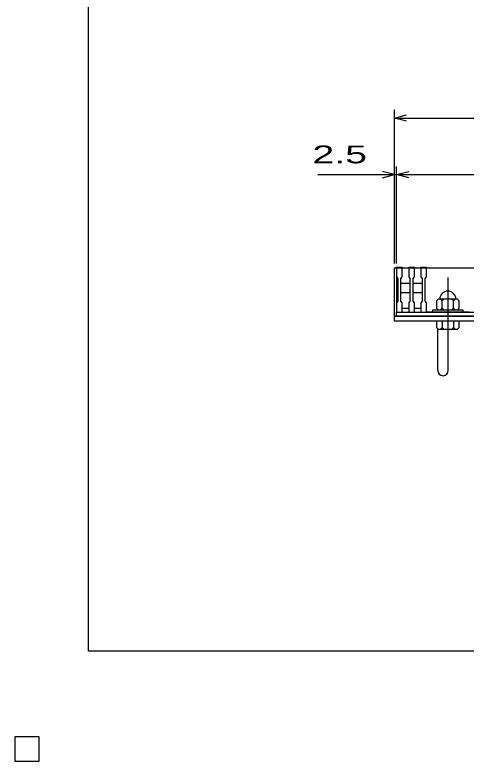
# Model space of a CAD drawing. Units: millimetres, scale not verified. Extents: x -1820 to 1731, y -1282 to 1054.
# Drawn here: x -1820 to -1262, y -1282 to -360 of the extents above; entities that cross this region are included whole.
import ezdxf
from ezdxf.enums import TextEntityAlignment as Align

# ---------------------------------------------------------------- set-up
doc = ezdxf.new("R2010")
doc.units = ezdxf.units.MM
doc.header["$LTSCALE"] = 10
doc.linetypes.add('CHAIN', pattern=[18.5, 12, -1.5, 3.5, -1.5])
for name, color, linetype, lineweight in [('0_2', 150, 'Continuous', 25), ('16', 3, 'Continuous', 25), ('19', 6, 'Continuous', 25), ('22', 4, 'Continuous', 25)]:
    doc.layers.add(name, color=color, linetype=linetype, lineweight=lineweight)
doc.styles.add('ベクトル', font='')
doc.styles.get('ベクトル').set_extended_font_data('ベクトル')

msp = doc.modelspace()

# ---------------------------------------------------------------- linework, layer by layer
at = {"layer": '0_2'}
for p, q in [((-1729, -1146.5), (-1729, 1053.5)), ((1731, -1146.5), (-1729, -1146.5))]:
    msp.add_line(p, q, dxfattribs=at)
at = {"layer": '16'}
for p, q in [((-1348, -672.5), (-1348, -671.8)), ((-1348, -671.8), (-1341, -671.8)), ((-1348, -672.5), (-1348, -684)), ((-1341, -672.5), (-1348, -672.5)), ((-1348, -672.5), (-1348, -722.5)), ((-1348, -672.5), (-353, -672.5)), ((-1341, -671.8), (-1341, -672.5)), ((-1341, -684), (-1341, -672.5)), ((-1333, -672.5), (-1333, -671.8)), ((-1333, -671.8), (-1326, -671.8)), ((-1333, -672.5), (-1333, -684)), ((-1326, -672.5), (-1333, -672.5)), ((-1326, -671.8), (-1326, -672.5)), ((-1326, -684), (-1326, -672.5)), ((-1318, -672.5), (-1318, -671.8)), ((-1318, -671.8), (-1311, -671.8)), ((-1318, -672.5), (-1318, -684)), ((-1311, -672.5), (-1318, -672.5)), ((-1311, -671.8), (-1311, -672.5)), ((-1311, -684), (-1311, -672.5)), ((-1311, -672.5), (-1258, -672.5)), ((-1348, -684), (-1346.5, -686)), ((-1346.5, -686), (-1346.5, -714)), ((-1342.5, -686), (-1341, -684)), ((-1342.5, -714), (-1342.5, -686)), ((-1342.5, -692.5), (-1341.5, -691.5)), ((-1341.5, -691.5), (-1332.5, -691.5)), ((-1333, -684), (-1331.5, -686)), ((-1332.5, -691.5), (-1331.5, -692.5)), ((-1331.5, -686), (-1331.5, -714)), ((-1327.5, -686), (-1326, -684)), ((-1327.5, -714), (-1327.5, -686)), ((-1327.5, -692.5), (-1326.5, -691.5)), ((-1326.5, -691.5), (-1317.5, -691.5)), ((-1318, -684), (-1316.5, -686)), ((-1317.5, -691.5), (-1316.5, -692.5)), ((-1316.5, -686), (-1316.5, -714)), ((-1312.5, -686), (-1311, -684)), ((-1312.5, -714), (-1312.5, -686)), ((-1341.5, -703.5), (-1342.5, -702.5)), ((-1332.5, -703.5), (-1341.5, -703.5)), ((-1331.5, -702.5), (-1332.5, -703.5)), ((-1326.5, -703.5), (-1327.5, -702.5)), ((-1317.5, -703.5), (-1326.5, -703.5)), ((-1316.5, -702.5), (-1317.5, -703.5)), ((-1346.5, -714), (-1348, -716)), ((-1348, -716), (-1348, -727.5)), ((-1341, -716), (-1342.5, -714)), ((-1341, -727.5), (-1341, -716)), ((-1331.5, -714), (-1333, -716)), ((-1333, -716), (-1333, -727.5)), ((-1326, -716), (-1327.5, -714)), ((-1326, -727.5), (-1326, -716)), ((-1316.5, -714), (-1318, -716)), ((-1318, -716), (-1318, -727.5)), ((-1311, -716), (-1312.5, -714)), ((-1311, -727.5), (-1311, -716)), ((-1296.5, -711.5), (-1298.5, -713.5)), ((-1298.5, -713.5), (-1298.5, -722.5)), ((-1272.5, -711.5), (-1296.5, -711.5)), ((-1291.5, -713.5), (-1293.5, -711.5)), ((-1289.5, -711.5), (-1291.5, -713.5)), ((-1291.5, -722.5), (-1291.5, -713.5)), ((-1277.5, -713.5), (-1279.5, -711.5)), ((-1275.5, -711.5), (-1277.5, -713.5)), ((-1277.5, -722.5), (-1277.5, -713.5)), ((-1270.5, -713.5), (-1272.5, -711.5)), ((-1270.5, -722.5), (-1270.5, -713.5)), ((-1348, -727.5), (-1341, -727.5)), ((-1348, -727.5), (-353, -727.5)), ((-1348, -732.5), (-1348, -727.5)), ((-1341, -722.5), (-1333, -722.5)), ((-1333, -727.5), (-1326, -727.5)), ((-1326, -722.5), (-1318, -722.5)), ((-1318, -727.5), (-1311, -727.5)), ((-1258, -727.5), (-1311, -727.5)), ((-1303, -727.5), (-1303, -724.5)), ((-1303, -724.5), (-1266, -724.5)), ((-1266, -727.5), (-1303, -727.5)), ((-1298.5, -722.5), (-1296.5, -724.5)), ((-1293.5, -724.5), (-1291.5, -722.5)), ((-1291.5, -722.5), (-1289.5, -724.5)), ((-1279.5, -724.5), (-1277.5, -722.5)), ((-1277.5, -722.5), (-1275.5, -724.5)), ((-1272.5, -724.5), (-1270.5, -722.5)), ((-1266, -724.5), (-1266, -727.5)), ((-353, -732.5), (-1348, -732.5)), ((-1790, -1252.5), (-1820, -1252.5)), ((-1820, -1252.5), (-1820, -1282.5)), ((-1790, -1252.5), (-1820, -1252.5)), ((-1820, -1252.5), (-1820, -1282.5)), ((-1790, -1252.5), (-1820, -1252.5)), ((-1820, -1252.5), (-1820, -1282.5)), ((-1790, -1252.5), (-1820, -1252.5)), ((-1820, -1252.5), (-1820, -1282.5)), ((-1790, -1252.5), (-1820, -1252.5)), ((-1820, -1252.5), (-1820, -1282.5)), ((-1790, -1282.5), (-1790, -1252.5)), ((-1790, -1282.5), (-1790, -1252.5)), ((-1790, -1282.5), (-1790, -1252.5)), ((-1790, -1282.5), (-1790, -1252.5)), ((-1790, -1282.5), (-1790, -1252.5)), ((-1820, -1282.5), (-1790, -1282.5)), ((-1820, -1282.5), (-1790, -1282.5)), ((-1820, -1282.5), (-1790, -1282.5)), ((-1820, -1282.5), (-1790, -1282.5)), ((-1820, -1282.5), (-1790, -1282.5))]:
    msp.add_line(p, q, dxfattribs=at)
at = {"layer": '16', "linetype": 'CHAIN'}
msp.add_line((-1284.5, -684.5), (-1284.5, -759.5), dxfattribs=at)
at = {"layer": '16'}
msp.add_arc((-1284.5, -711.5), 10, 0, 180, dxfattribs=at)
at = {"layer": '19'}
for p, q in [((-1350.5, -732.5), (-1350.5, -672.5)), ((-1350.5, -672.5), (-1348, -672.5)), ((-1350.5, -732.5), (-350.5, -732.5)), ((-1350.5, -738.5), (-1350.5, -732.5)), ((-350.5, -738.5), (-1350.5, -738.5)), ((-1298.5, -738.5), (-1298.5, -746.5)), ((-1270.5, -738.5), (-1298.5, -738.5)), ((-1298.5, -746.5), (-1296.5, -748.5)), ((-1291.5, -746.5), (-1293.5, -748.5)), ((-1291.5, -738.5), (-1291.5, -746.5)), ((-1289.5, -748.5), (-1291.5, -746.5)), ((-1277.5, -746.5), (-1279.5, -748.5)), ((-1277.5, -738.5), (-1277.5, -746.5)), ((-1275.5, -748.5), (-1277.5, -746.5)), ((-1272.5, -748.5), (-1270.5, -746.5)), ((-1270.5, -746.5), (-1270.5, -738.5)), ((-1297, -799.61), (-1297, -748.5)), ((-1296.5, -748.5), (-1272.5, -748.5)), ((-1284, -799.61), (-1284, -748.5))]:
    msp.add_line(p, q, dxfattribs=at)
msp.add_arc((-1290.5, -799.61), 6.5, 180, 0, dxfattribs=at)
at = {"layer": '22'}
for p, q in [((-1350.5, -667.5), (-1350.5, -477.5)), ((-1350.5, -487.5), (-1335.5, -483.5)), ((-1335.5, -491.5), (-1350.5, -487.5)), ((-1350.5, -487.5), (-350.5, -487.5)), ((-1350.5, -667.5), (-1350.5, -547.5)), ((-1348, -667.5), (-1348, -547.5)), ((-1445.5, -557.5), (-1350.5, -557.5)), ((-1350.5, -557.5), (-1365.5, -553.5)), ((-1365.5, -561.5), (-1350.5, -557.5)), ((-1350.5, -557.5), (-1348, -557.5)), ((-1348, -557.5), (-1333, -553.5)), ((-1333, -561.5), (-1348, -557.5)), ((-1348, -557.5), (-353, -557.5))]:
    msp.add_line(p, q, dxfattribs=at)
at = {"layer": '22', "color": 2}
for p, q in [((-1790, -1252.5), (-1820, -1252.5)), ((-1820, -1252.5), (-1820, -1282.5)), ((-1790, -1252.5), (-1820, -1252.5)), ((-1820, -1252.5), (-1820, -1282.5)), ((-1790, -1252.5), (-1820, -1252.5)), ((-1820, -1252.5), (-1820, -1282.5)), ((-1790, -1282.5), (-1790, -1252.5)), ((-1790, -1282.5), (-1790, -1252.5)), ((-1790, -1282.5), (-1790, -1252.5)), ((-1820, -1282.5), (-1790, -1282.5)), ((-1820, -1282.5), (-1790, -1282.5)), ((-1820, -1282.5), (-1790, -1282.5))]:
    msp.add_line(p, q, dxfattribs=at)

# ---------------------------------------------------------------- texts
at = {"layer": '22', "color": 2, "style": 'ベクトル', "width": 1.65}
msp.add_text(' 2.5 ', height=21.99, dxfattribs=at).set_placement((-1465.5, -532.5), align=Align.MIDDLE_LEFT)

doc.saveas('drawing.dxf')
